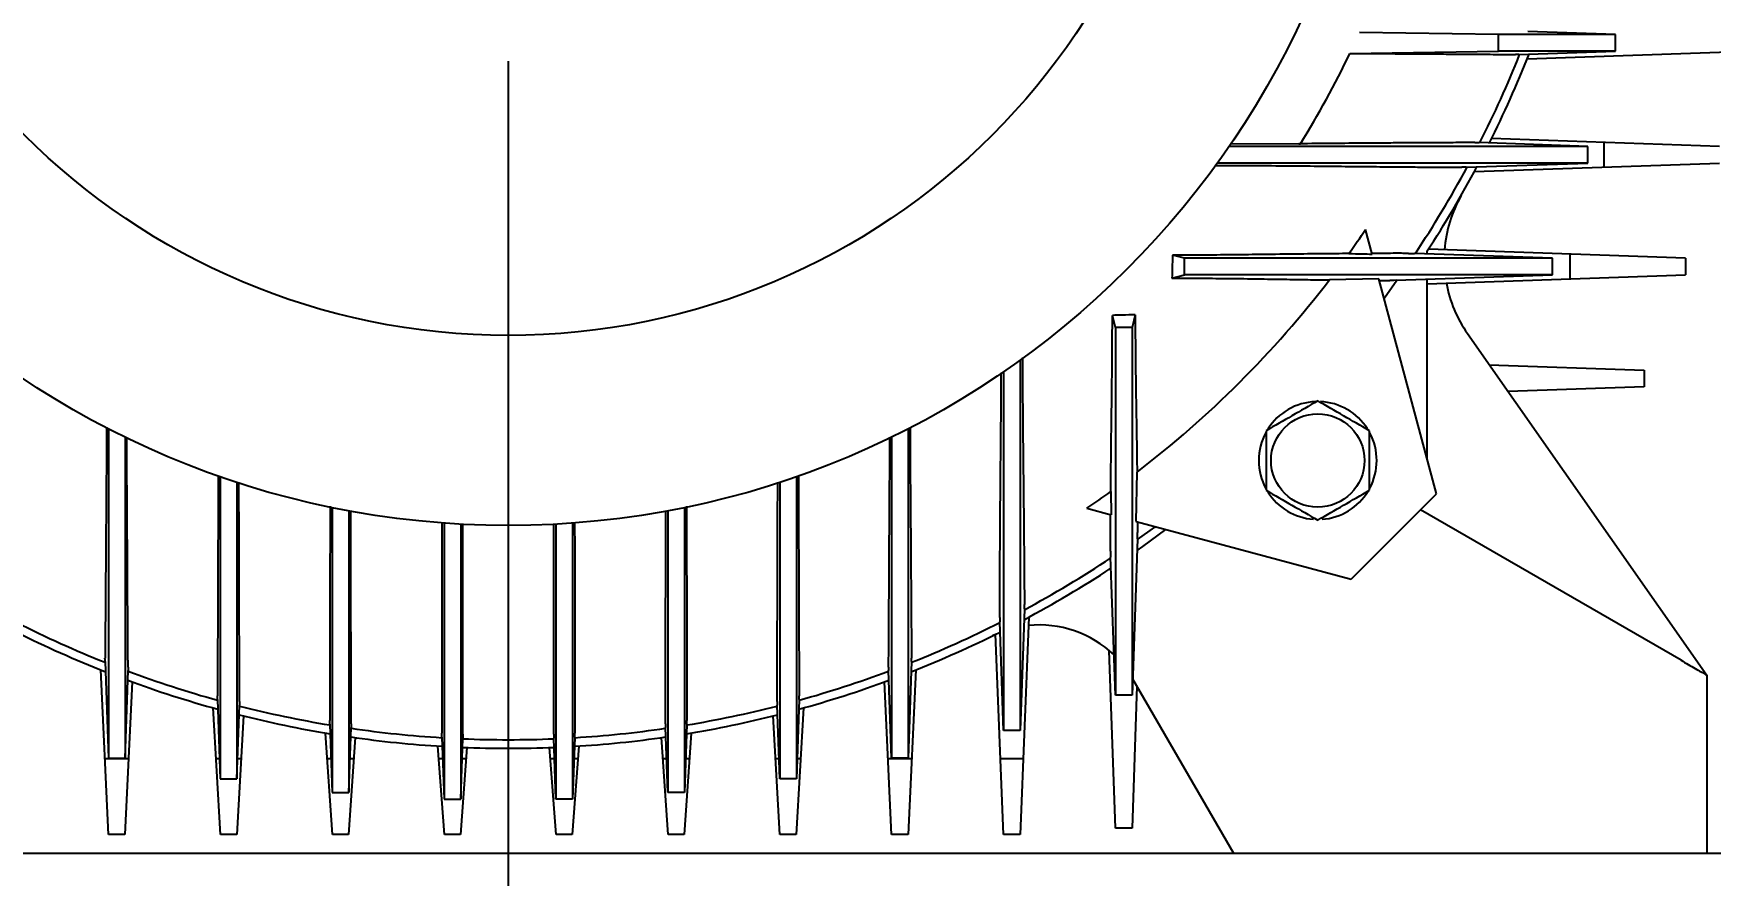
# Model space of a CAD drawing. Header units: millimetres. Extents: x 1293 to 41893, y 1011 to 26911.
# Drawn here: x 30359.9 to 30619.7, y 6790.3 to 6920.8 of the extents above; entities that cross this region are included whole.
import ezdxf

# ---------------------------------------------------------------- set-up
doc = ezdxf.new("R2010")
doc.units = ezdxf.units.MM
doc.header["$LTSCALE"] = 50
doc.layers.add('CAPA_1', color=7, linetype='Continuous')
doc.styles.add('SLDTEXTSTYLE0', font='TXT', dxfattribs={"width": 0.75})
doc.dimstyles.new('SLDDIMSTYLE0', dxfattribs={"dimtxt": 100, "dimasz": 100, "dimexe": 0, "dimexo": 0.0625, "dimgap": 25, "dimtad": 2, "dimdec": 0, "dimlfac": 1.5, "dimrnd": 1e-09, "dimzin": 12, "dimdsep": 46, "dimtxsty": 'SLDTEXTSTYLE0', "dimsah": 1, "dimcen": 0.09, "dimadec": 0, "dimazin": 3, "dimtfac": 1, "dimtdec": 0, "dimtofl": 0, "dimtmove": 0, "dimatfit": 3, "dimfxl": 1, "dimfrac": 2, "dimtolj": 1, "dimtzin": 12, "dimarcsym": 0})

# ---------------------------------------------------------------- blocks, each defined once
blk = doc.blocks.new('_D_34')
at = {"layer": 'CAPA_1', "transparency": 16777216}
for p, q in [((29824.99, 6979.97), (29824.99, 7372.75)), ((30369.98, 6979.97), (29774.99, 6979.97)), ((29824.99, 6979.97), (29824.99, 6676.03))]:
    blk.add_line(p, q, dxfattribs=at)
for points in [[(29824.99, 6979.97), (29809.61, 6879.97), (29840.38, 6879.97)], [(29824.99, 6676.03), (29840.38, 6776.03), (29809.61, 6776.03)]]:
    blk.add_solid(points, dxfattribs=at)
at = {"layer": 'CAPA_1', "transparency": 16777216, "insert": (29696.09, 7151.09), "char_height": 100, "attachment_point": 1, "rotation": 90, "style": 'SLDTEXTSTYLE0'}
blk.add_mtext('456', dxfattribs=at)
blk = doc.blocks.new('_D_35')
at = {"layer": 'CAPA_1', "transparency": 16777216}
for p, q in [((30433.48, 6916.47), (30433.48, 4682.7)), ((29628.31, 5040.86), (29628.31, 4682.7)), ((29628.31, 4732.7), (30433.48, 4732.7))]:
    blk.add_line(p, q, dxfattribs=at)
for points in [[(29628.31, 4732.7), (29728.31, 4717.31), (29728.31, 4748.08)], [(30433.48, 4732.7), (30333.48, 4748.08), (30333.48, 4717.31)]]:
    blk.add_solid(points, dxfattribs=at)
at = {"layer": 'CAPA_1', "transparency": 16777216, "insert": (29883.11, 4861.6), "char_height": 100, "attachment_point": 1, "style": 'SLDTEXTSTYLE0'}
blk.add_mtext('1208', dxfattribs=at)
blk = doc.blocks.new('_D_36')
at = {"layer": 'CAPA_1', "transparency": 16777216}
for p, q in [((30433.48, 6916.47), (30433.48, 4682.7)), ((31494.97, 5040.86), (31494.97, 4682.7)), ((30433.48, 4732.7), (31494.97, 4732.7))]:
    blk.add_line(p, q, dxfattribs=at)
for points in [[(30433.48, 4732.7), (30533.48, 4717.31), (30533.48, 4748.08)], [(31494.97, 4732.7), (31394.97, 4748.08), (31394.97, 4717.31)]]:
    blk.add_solid(points, dxfattribs=at)
at = {"layer": 'CAPA_1', "transparency": 16777216, "insert": (30816.45, 4861.6), "char_height": 100, "attachment_point": 1, "style": 'SLDTEXTSTYLE0'}
blk.add_mtext('1592', dxfattribs=at)

msp = doc.modelspace()

# ---------------------------------------------------------------- linework, layer by layer
at = {"color": 7, "linetype": 'Continuous', "lineweight": 25}
for p, q in [((30586.8828612, 6920.5897116), (30565.3476424, 6920.915808)), ((30605.0153905, 6920.5897116), (30586.8828612, 6920.5897116)), ((30586.8828612, 6918.0145415), (30586.8828612, 6920.5897116)), ((30605.0153905, 6920.5897116), (30591.4123787, 6921.0647392)), ((30605.0153905, 6918.0145415), (30605.0153905, 6920.5897116)), ((30563.8499579, 6917.6790542), (30586.8828612, 6918.0145415)), ((30605.0153905, 6918.0145415), (30586.8828612, 6918.0145415)), ((30590.0331853, 6917.4913514), (30605.0153905, 6918.0145415)), ((30591.317456, 6916.8295494), (30639.7533801, 6918.5209691)), ((30600.7139113, 6903.2563782), (30545.1306878, 6903.2563782)), ((30545.4370144, 6903.7041478), (30555.9138318, 6903.6722174)), ((30555.9138318, 6903.6722174), (30556.1796643, 6903.6722174)), ((30600.7139113, 6903.2563782), (30583.8710222, 6903.8445449)), ((30621.1124231, 6903.2563782), (30585.8024195, 6904.4894307)), ((30600.7139113, 6900.6812082), (30600.7139113, 6903.2563782)), ((30603.2491436, 6900.0574087), (30603.2491436, 6903.8801777)), ((30542.9092467, 6900.3122633), (30544.5444135, 6900.3094375)), ((30600.7139113, 6900.6812082), (30543.316963, 6900.6812082)), ((30581.8750647, 6900.0233412), (30600.7139113, 6900.6812082)), ((30583.1488415, 6899.3554907), (30621.1124231, 6900.6812082)), ((30567.2948603, 6886.5649551), (30566.2782295, 6890.3590732)), ((30572.9099434, 6886.6789348), (30573.2267056, 6886.6732203)), ((30595.2413364, 6885.9230449), (30573.8639827, 6886.6695586)), ((30575.8417154, 6886.6004946), (30575.8417154, 6887.0578442)), ((30615.8538719, 6885.9230449), (30576.008863, 6887.3144633)), ((30538.2389738, 6885.9230449), (30536.3774255, 6886.3901373)), ((30595.2413364, 6885.9230449), (30538.2389738, 6885.9230449)), ((30538.2389738, 6883.3478749), (30538.2389738, 6885.9230449)), ((30595.2413364, 6883.3478749), (30595.2413364, 6885.9230449)), ((30597.9905924, 6882.7240754), (30597.9905924, 6886.5468444)), ((30615.8538719, 6885.9230449), (30615.8538719, 6883.3478749)), ((30536.2862192, 6882.8578973), (30538.2389738, 6883.3478749)), ((30595.2413364, 6883.3478749), (30538.2389738, 6883.3478749)), ((30568.3221949, 6882.7308904), (30560.6715379, 6882.5644205)), ((30577.2559289, 6849.389741), (30568.3221949, 6882.7308904)), ((30570.3467021, 6882.4971275), (30570.0149002, 6882.4908879)), ((30571.0028731, 6882.5014491), (30595.2413364, 6883.3478749)), ((30575.8417154, 6881.9506196), (30615.8538719, 6883.3478749)), ((30575.8417154, 6854.6676578), (30575.8417154, 6882.6704252)), ((30527.5232984, 6875.2073695), (30527.056206, 6877.0689178)), ((30530.588446, 6877.1601241), (30530.0984685, 6875.2073695)), ((30530.0984685, 6875.2073695), (30527.5232984, 6875.2073695)), ((30527.5232984, 6875.2073695), (30527.5232984, 6818.2050069)), ((30530.0984685, 6875.2073695), (30530.0984685, 6818.2050069)), ((30582.0707749, 6874.2484886), (30619.1442168, 6821.3021266)), ((30512.7651351, 6870.1293803), (30512.7651351, 6812.732432)), ((30513.1340973, 6870.5270605), (30513.1369058, 6868.9019298)), ((30585.4471169, 6869.4265725), (30609.4116788, 6868.5897116)), ((30609.4116788, 6868.5897116), (30609.4116788, 6866.0145415)), ((30509.8252102, 6866.5999443), (30509.8280834, 6868.1852971)), ((30510.1899651, 6868.3156555), (30510.1899651, 6812.732432)), ((30609.4116788, 6866.0145415), (30588.3512128, 6865.2790938)), ((30371.2367198, 6858.2825568), (30371.2105798, 6852.6935404)), ((30371.2402569, 6859.7597667), (30371.2367198, 6858.2825568)), ((30371.5232984, 6859.4993428), (30371.5232984, 6808.4309529)), ((30374.0984685, 6858.2094304), (30374.0984685, 6808.4309529)), ((30374.3803007, 6856.7252286), (30374.3767015, 6858.194711)), ((30492.5747994, 6856.7252286), (30492.5783964, 6858.2036128)), ((30492.8566317, 6858.2094304), (30492.8566317, 6808.4309529)), ((30495.4318018, 6859.4993428), (30495.4318018, 6808.4309529)), ((30495.7149706, 6859.7198208), (30495.7183804, 6858.2825568)), ((30495.7183804, 6858.2825568), (30495.7445204, 6852.6935404)), ((30374.3971735, 6852.637691), (30374.3803007, 6856.7252286)), ((30492.5579267, 6852.637691), (30492.5747994, 6856.7252286)), ((30388.5416971, 6852.1733419), (30388.5383284, 6850.8877046)), ((30388.8566317, 6852.0618293), (30388.8566317, 6805.247487)), ((30391.4318018, 6851.1923481), (30391.4318018, 6805.247487)), ((30391.7468358, 6849.815005), (30391.7431471, 6851.1941665)), ((30475.2082644, 6849.815005), (30475.2118446, 6851.153618)), ((30475.5232984, 6851.1923481), (30475.5232984, 6805.247487)), ((30478.0984685, 6852.0618293), (30478.0984685, 6805.247487)), ((30478.4132404, 6852.2354138), (30478.4167718, 6850.8877046)), ((30530.7154529, 6845.1241484), (30530.8819228, 6852.7748054)), ((30564.0566024, 6836.1904144), (30577.2559289, 6849.389741)), ((30406.1899651, 6847.2789086), (30406.1899651, 6803.1448054)), ((30408.7651351, 6846.7752711), (30408.7651351, 6803.1448054)), ((30458.1899651, 6846.7752711), (30458.1899651, 6803.1448054)), ((30460.7651351, 6847.2789086), (30460.7651351, 6803.1448054)), ((30523.0872701, 6847.1681139), (30526.8813882, 6846.151483)), ((30530.7154529, 6845.1241484), (30564.0566024, 6836.1904144)), ((30615.1442168, 6823.6115276), (30574.7812724, 6846.9150844)), ((30423.5232984, 6844.8683467), (30423.5232984, 6802.099224)), ((30426.0984685, 6844.7032509), (30426.0984685, 6802.099224)), ((30426.4208218, 6843.4709409), (30426.4188691, 6844.8016737)), ((30440.5342784, 6843.4709409), (30440.5362044, 6844.7835197)), ((30440.8566317, 6844.7032509), (30440.8566317, 6802.099224)), ((30443.4318018, 6844.8683467), (30443.4318018, 6802.099224)), ((30443.753493, 6844.8968916), (30443.7552471, 6843.6756164)), ((30530.9492158, 6843.0996412), (30530.9554554, 6843.4314431)), ((30526.7674085, 6840.5363999), (30526.773123, 6840.2196377)), ((30530.9448942, 6842.4434702), (30530.0984685, 6818.2050069)), ((30527.5232984, 6818.2050069), (30526.7767848, 6839.5823606)), ((30510.1899651, 6812.732432), (30509.6017984, 6829.5753211)), ((30514.0908526, 6830.2975019), (30512.7525074, 6796.6354599)), ((30513.4230021, 6831.5712786), (30512.7651351, 6812.732432)), ((30510.189756, 6796.6354599), (30508.9569126, 6827.6439238)), ((30527.5232984, 6797.5924714), (30526.5623886, 6825.1093288)), ((30371.5512911, 6796.6354599), (30370.3383063, 6822.1288873)), ((30371.0001083, 6823.413158), (30371.5232984, 6808.4309529)), ((30374.0984685, 6808.4309529), (30374.5734961, 6822.0339647)), ((30492.8566317, 6808.4309529), (30492.3816041, 6822.0339647)), ((30496.6167939, 6822.1288873), (30495.403809, 6796.6354599)), ((30495.9549919, 6823.413158), (30495.4318018, 6808.4309529)), ((30375.218311, 6820.2632483), (30374.0940938, 6796.6354599)), ((30492.8610064, 6796.6354599), (30491.7367891, 6820.2632483)), ((30530.8665178, 6819.5865271), (30530.0984685, 6797.5924714)), ((30530.1949989, 6820.7496319), (30545.8108834, 6793.7021266)), ((30619.1442168, 6821.3021266), (30619.1442168, 6793.7021266)), ((30388.4274183, 6817.538552), (30388.8566317, 6805.247487)), ((30391.4318018, 6805.247487), (30391.8293983, 6816.6331599)), ((30475.5232984, 6805.247487), (30475.1257019, 6816.6331599)), ((30478.5276819, 6817.538552), (30478.0984685, 6805.247487)), ((30530.0984685, 6818.2050069), (30527.5232984, 6818.2050069)), ((30388.8995823, 6796.6354599), (30387.7706165, 6816.2285226)), ((30392.4744879, 6814.9877371), (30391.417017, 6796.6354599)), ((30475.5380832, 6796.6354599), (30474.4806123, 6814.9877371)), ((30479.1844837, 6816.2285226), (30478.0555179, 6796.6354599)), ((30406.2443148, 6796.6354599), (30405.1688915, 6812.3423638)), ((30405.8216781, 6813.6911627), (30406.1899651, 6803.1448054)), ((30409.7613746, 6811.6312067), (30408.7346429, 6796.6354599)), ((30408.7651351, 6803.1448054), (30409.1154583, 6813.1767486)), ((30423.187287, 6811.7213322), (30423.5232984, 6802.099224)), ((30426.0984685, 6802.099224), (30426.4286502, 6811.5543916)), ((30440.8566317, 6802.099224), (30440.52645, 6811.5543916)), ((30443.7678132, 6811.7213322), (30443.4318018, 6802.099224)), ((30458.2204573, 6796.6354599), (30457.1937256, 6811.6312067)), ((30458.1899651, 6803.1448054), (30457.8396419, 6813.1767486)), ((30461.7862087, 6812.3423638), (30460.7107854, 6796.6354599)), ((30461.133422, 6813.6911627), (30460.7651351, 6803.1448054)), ((30512.7651351, 6812.732432), (30510.1899651, 6812.732432)), ((30423.580027, 6796.6354599), (30422.5376037, 6810.3211655)), ((30427.0760684, 6810.0893623), (30426.0513013, 6796.6354599)), ((30440.9037989, 6796.6354599), (30439.8790318, 6810.0893623)), ((30444.4174964, 6810.3211655), (30443.3750732, 6796.6354599)), ((30370.9919785, 6808.3905919), (30374.6534065, 6808.3905919)), ((30371.5232984, 6808.4309529), (30374.0984685, 6808.4309529)), ((30388.2222435, 6808.3905919), (30388.7468721, 6808.3905919)), ((30391.5415614, 6808.3905919), (30392.0943558, 6808.3905919)), ((30405.4394622, 6808.3905919), (30406.0067782, 6808.3905919)), ((30408.948322, 6808.3905919), (30409.5394955, 6808.3905919)), ((30422.6846531, 6808.3905919), (30423.303599, 6808.3905919)), ((30426.3181679, 6808.3905919), (30426.9466751, 6808.3905919)), ((30440.0084251, 6808.3905919), (30440.6369323, 6808.3905919)), ((30443.6515012, 6808.3905919), (30444.270447, 6808.3905919)), ((30457.4156047, 6808.3905919), (30458.0067782, 6808.3905919)), ((30460.948322, 6808.3905919), (30461.515638, 6808.3905919)), ((30474.8607444, 6808.3905919), (30475.4135387, 6808.3905919)), ((30478.2082281, 6808.3905919), (30478.7328567, 6808.3905919)), ((30492.3016937, 6808.3905919), (30495.9631217, 6808.3905919)), ((30495.4318018, 6808.4309529), (30492.8566317, 6808.4309529)), ((30509.7223921, 6808.3905919), (30513.2198713, 6808.3905919)), ((30388.8566317, 6805.247487), (30391.4318018, 6805.247487)), ((30478.0984685, 6805.247487), (30475.5232984, 6805.247487)), ((30406.1899651, 6803.1448054), (30408.7651351, 6803.1448054)), ((30423.5232984, 6802.099224), (30426.0984685, 6802.099224)), ((30443.4318018, 6802.099224), (30440.8566317, 6802.099224)), ((30460.7651351, 6803.1448054), (30458.1899651, 6803.1448054)), ((30374.0940938, 6796.6354599), (30371.5512911, 6796.6354599)), ((30391.417017, 6796.6354599), (30388.8995823, 6796.6354599)), ((30408.7346429, 6796.6354599), (30406.2443148, 6796.6354599)), ((30426.0513013, 6796.6354599), (30423.580027, 6796.6354599)), ((30443.3750732, 6796.6354599), (30440.9037989, 6796.6354599)), ((30460.7107854, 6796.6354599), (30458.2204573, 6796.6354599)), ((30478.0555179, 6796.6354599), (30475.5380832, 6796.6354599)), ((30495.403809, 6796.6354599), (30492.8610064, 6796.6354599)), ((30512.7525074, 6796.6354599), (30510.189756, 6796.6354599)), ((30530.0984685, 6797.5924714), (30527.5232984, 6797.5924714)), ((30190.1442168, 6793.7021266), (30676.8108834, 6793.7021266))]:
    msp.add_line(p, q, dxfattribs=at)
at = {"color": 7, "linetype": 'Continuous', "lineweight": 25, "flags": 128}
for points in [[(30590.0331853, 6917.4913514), (30589.7429367, 6917.4906187), (30589.5148308, 6917.4900412)], [(30583.2751685, 6903.8467601), (30583.6089041, 6903.8455176), (30583.8710222, 6903.8445449)], [(30581.8750647, 6900.0233412), (30581.5355296, 6900.0218961), (30581.2686249, 6900.0207563)], [(30573.2267056, 6886.6732203), (30573.5836858, 6886.6711661), (30573.8639827, 6886.6695586)], [(30569.1263306, 6879.7298149), (30569.1863756, 6879.8111219), (30571.1345797, 6882.5060484)], [(30571.0028731, 6882.5014491), (30570.6355523, 6882.4990337), (30570.3467021, 6882.4971275)], [(30530.8819315, 6840.6404527), (30531.749428, 6841.2509573), (30535.3589532, 6843.8799263)], [(30530.940295, 6842.3117636), (30533.6352214, 6844.2599677), (30533.7165284, 6844.3200127)], [(30530.9448942, 6842.4434702), (30530.9473096, 6842.810791), (30530.9492158, 6843.0996412)], [(30526.773123, 6840.2196377), (30526.7751773, 6839.8626575), (30526.7767848, 6839.5823606)], [(30513.4230021, 6831.5712786), (30513.4244472, 6831.9108137), (30513.425587, 6832.1777184)], [(30509.5995832, 6830.1711748), (30509.6008257, 6829.8374392), (30509.6017984, 6829.5753211)], [(30371.0001083, 6823.413158), (30370.9993756, 6823.7034066), (30370.9987981, 6823.9315125)], [(30374.5746149, 6822.546839), (30374.5739875, 6822.2596049), (30374.5734961, 6822.0339647)], [(30492.3804853, 6822.546839), (30492.3811127, 6822.2596049), (30492.3816041, 6822.0339647)], [(30495.9549919, 6823.413158), (30495.9557246, 6823.7034066), (30495.9563021, 6823.9315125)], [(30388.4274183, 6817.538552), (30388.4270206, 6817.8480927), (30388.4267072, 6818.0913336)], [(30391.8299898, 6817.1825189), (30391.8296581, 6816.8748642), (30391.8293983, 6816.6331599)], [(30475.1251103, 6817.1825189), (30475.1254421, 6816.8748642), (30475.1257019, 6816.6331599)], [(30478.5276819, 6817.538552), (30478.5280795, 6817.8480927), (30478.528393, 6818.0913336)], [(30405.8216781, 6813.6911627), (30405.821534, 6813.9934441), (30405.8214204, 6814.2309614)], [(30461.133422, 6813.6911627), (30461.1335662, 6813.9934441), (30461.1336798, 6814.2309614)], [(30409.1156552, 6813.7148054), (30409.1155448, 6813.4134892), (30409.1154583, 6813.1767486)], [(30423.187287, 6811.7213322), (30423.1872674, 6812.0200456), (30423.187252, 6812.2547504)], [(30426.4286665, 6812.0872766), (30426.4286573, 6811.7888606), (30426.4286502, 6811.5543916)], [(30440.5264337, 6812.0872766), (30440.5264428, 6811.7888606), (30440.52645, 6811.5543916)], [(30443.7678132, 6811.7213322), (30443.7678327, 6812.0200456), (30443.7678481, 6812.2547504)], [(30457.839445, 6813.7148054), (30457.8395554, 6813.4134892), (30457.8396419, 6813.1767486)]]:
    msp.add_lwpolyline(points, dxfattribs=at)
at = {"color": 7, "linetype": 'Continuous', "lineweight": 25}
for centre, radius in [((30433.4775501, 6979.9687932), 135.4666667), ((30433.4775501, 6979.9687932), 106.0026667), ((30558.8711526, 6854.5751907), 7.2376043)]:
    msp.add_circle(centre, radius, dxfattribs=at)
for centre, radius, start, end in [((30433.4775501, 6979.9687932), 144.4886719, 328.126516007, 334.46231525), ((30433.4775501, 6979.9687932), 168.6666667, 333.169447916, 338.259963143), ((30433.4775501, 6979.9687932), 170, 333.377207029, 338.457451925), ((30433.4775501, 6979.9687932), 168.6666667, 326.414346056, 331.708357403), ((30433.4775501, 6979.9687932), 170, 326.870377703, 331.970515732), ((30598.4538158, 6885.7200173), 20, 150.261239105, 175.678435701), ((30433.4775501, 6979.9687932), 160.2058749, 324.372359917, 325.989761774), ((30433.4775501, 6979.9687932), 160.2058749, 307.444669982, 322.555330018), ((30598.4538158, 6885.7200173), 20, 190.563042379, 215), ((30558.8711526, 6854.5751907), 9.1333333, 92.247336603, 147.767506255), ((30558.8711526, 6854.5751907), 9.1333333, 32.524280912, 87.491573447), ((30558.8711526, 6854.5751907), 9.1333333, 151.439667159, 208.579701822), ((30558.8711526, 6854.5751907), 9.1333333, 331.848273977, 27.987700373), ((30433.4775501, 6979.9687932), 160.2058749, 304.010238226, 305.627640083), ((30558.8711526, 6854.5751907), 9.1333333, 212.215763126, 265.814103656), ((30558.8711526, 6854.5751907), 9.1333333, 274.185896344, 328.700935667), ((30433.4775501, 6979.9687932), 170, 298.029484268, 303.309756788), ((30433.4775501, 6979.9687932), 168.6666667, 298.291642597, 303.585653944), ((30433.4775501, 6979.9687932), 170, 243.377207029, 248.457451925), ((30433.4775501, 6979.9687932), 168.6666667, 243.169447916, 248.259963143), ((30433.4775501, 6979.9687932), 170, 291.542548075, 296.622792971), ((30433.4775501, 6979.9687932), 168.6666667, 291.740036857, 296.830552084), ((30515.7612422, 6812.4162986), 16.6666667, 114.093622402, 116.155286081), ((30515.7612422, 6812.4162986), 16.6666667, 46.158544378, 95.931159942), ((30433.4775501, 6979.9687932), 168.6666667, 249.558160988, 254.509838482), ((30433.4775501, 6979.9687932), 168.6666667, 285.490161518, 290.441839012), ((30433.4775501, 6979.9687932), 170, 249.707948803, 254.651387247), ((30433.4775501, 6979.9687932), 170, 285.348612753, 290.292051197), ((30433.4775501, 6979.9687932), 168.6666667, 255.70301632, 260.564018509), ((30433.4775501, 6979.9687932), 168.6666667, 279.435981491, 284.29698368), ((30433.4775501, 6979.9687932), 170, 255.800953734, 260.654908315), ((30433.4775501, 6979.9687932), 170, 279.345091685, 284.199046266), ((30433.4775501, 6979.9687932), 170, 261.743583819, 266.546734693), ((30433.4775501, 6979.9687932), 168.6666667, 261.693926105, 266.50349367), ((30433.4775501, 6979.9687932), 168.6666667, 267.603559394, 272.396440606), ((30433.4775501, 6979.9687932), 170, 273.453265307, 278.256416181), ((30433.4775501, 6979.9687932), 168.6666667, 273.49650633, 278.306073895), ((30433.4775501, 6979.9687932), 170, 267.606668782, 272.393331218)]:
    msp.add_arc(centre, radius, start, end, dxfattribs=at)
for points, knots in [([(30563.8499579, 6917.6790542), (30565.323594, 6917.6685504), (30568.2754003, 6917.6475105), (30572.4101666, 6917.6195017), (30576.235629, 6917.5941128), (30579.6623807, 6917.5715668), (30582.6567609, 6917.5515422), (30585.1097394, 6917.5343656), (30587.0017212, 6917.5197811), (30588.3617801, 6917.5075544), (30589.1770352, 6917.4980834), (30589.3763337, 6917.4933111), (30589.4597762, 6917.491313)], [0, 0, 0, 0, 0.1075589375, 0.2154488203, 0.3229535391, 0.428669279, 0.5347683016, 0.6404366157, 0.7370056179, 0.8339120941, 0.9304621427, 1, 1, 1, 1]), ([(30589.4597762, 6917.491313), (30589.4700241, 6917.4910026), (30589.4883238, 6917.4904481), (30589.5067315, 6917.4901656), (30589.5148308, 6917.4900412)], [0, 0, 0, 0, 0.56, 1, 1, 1, 1]), ([(30556.1796643, 6903.6722174), (30556.1305408, 6903.6716265), (30556.0428304, 6903.6705715), (30555.954992, 6903.6695296), (30555.9163487, 6903.6690712)], [0, 0, 0, 0, 0.56006499908, 1, 1, 1, 1]), ([(30555.9519822, 6903.6693847), (30555.9453312, 6903.6693262), (30555.9334545, 6903.6692215), (30555.9215754, 6903.6691171), (30555.9163487, 6903.6690712)], [0, 0, 0, 0, 0.5600071531, 1, 1, 1, 1]), ([(30583.2090738, 6903.8473895), (30583.0013371, 6903.8472739), (30582.5858422, 6903.8470427), (30581.2082426, 6903.8425554), (30579.4799988, 6903.8355701), (30577.5198213, 6903.8264758), (30575.1876699, 6903.8143571), (30572.4840811, 6903.7986876), (30569.4437656, 6903.7791913), (30565.7170807, 6903.7527925), (30561.2470378, 6903.7177784), (30557.7171955, 6903.6855178), (30555.9519822, 6903.6693847)], [0, 0, 0, 0, 0.1088436276, 0.2176984585, 0.3035197624, 0.3896004215, 0.4754515796, 0.5659504531, 0.6567052849, 0.7472471323, 0.8736026425, 1, 1, 1, 1]), ([(30583.2090738, 6903.8473895), (30583.2230538, 6903.8472144), (30583.2480182, 6903.8469018), (30583.2668725, 6903.8468034), (30583.2751685, 6903.8467601)], [0, 0, 0, 0, 0.5599973733, 1, 1, 1, 1]), ([(30544.5444135, 6900.3094375), (30546.4723414, 6900.3038877), (30550.3239394, 6900.2928002), (30554.0062556, 6900.2585562), (30555.8453784, 6900.2414531)], [0, 0, 0, 0, 0.5005527221, 1, 1, 1, 1]), ([(30555.8453784, 6900.2414531), (30557.5089708, 6900.2230651), (30560.8171809, 6900.1864989), (30565.3896285, 6900.1410625), (30569.5437394, 6900.1030742), (30573.2156212, 6900.0722368), (30576.3239105, 6900.0488236), (30578.7577487, 6900.0320767), (30580.4965716, 6900.0222737), (30580.9664291, 6900.0208046), (30581.2009374, 6900.0200713)], [0, 0, 0, 0, 0.127193283, 0.2529358205, 0.3773101778, 0.5004884103, 0.6260475434, 0.7506998873, 0.8755729964, 1, 1, 1, 1]), ([(30581.2686249, 6900.0207563), (30581.2577162, 6900.0206889), (30581.2382364, 6900.0205687), (30581.2123344, 6900.0202233), (30581.2009374, 6900.0200713)], [0, 0, 0, 0, 0.5599970975, 1, 1, 1, 1]), ([(30572.9099434, 6886.6789348), (30572.6757833, 6886.681188), (30572.2069699, 6886.6856994), (30570.9542608, 6886.6868692), (30569.3484873, 6886.6826024), (30567.9625779, 6886.6751429), (30567.2663397, 6886.6713955)], [0, 0, 0, 0, 0.2482609253, 0.4970446869, 0.7473307412, 1, 1, 1, 1]), ([(30536.3774255, 6886.3901373), (30536.3619492, 6885.7287011), (30536.3343131, 6884.5475715), (30536.3009145, 6883.3741841), (30536.2862192, 6882.8578973)], [0, 0, 0, 0, 0.5600031008, 1, 1, 1, 1]), ([(30549.7557972, 6886.4912584), (30548.3264596, 6886.4748452), (30545.4588779, 6886.4419164), (30540.9750315, 6886.4086123), (30537.9127037, 6886.3963067), (30536.3774255, 6886.3901373)], [0, 0, 0, 0, 0.3313579456, 0.6647806569, 1, 1, 1, 1]), ([(30563.6960644, 6886.6464438), (30562.351999, 6886.6347975), (30559.6419706, 6886.611315), (30554.9248632, 6886.559326), (30551.4891159, 6886.5140832), (30549.7557972, 6886.4912584)], [0, 0, 0, 0, 0.32775877964, 0.66085739321, 1, 1, 1, 1]), ([(30563.6960644, 6886.6464438), (30564.3678552, 6886.6318812), (30565.5674801, 6886.6058764), (30566.7670502, 6886.5774589), (30567.2948603, 6886.5649551)], [0, 0, 0, 0, 0.5600006607, 1, 1, 1, 1]), ([(30536.2862192, 6882.8578973), (30537.816592, 6882.8490909), (30540.8731351, 6882.8315022), (30545.3272976, 6882.7894628), (30548.1496061, 6882.7498593), (30549.5582471, 6882.7300929)], [0, 0, 0, 0, 0.3343405913, 0.6677630743, 1, 1, 1, 1]), ([(30549.5582471, 6882.7300929), (30550.9243441, 6882.7079652), (30553.635585, 6882.6640491), (30557.3780416, 6882.6082955), (30559.5789373, 6882.5789758), (30560.6715379, 6882.5644205)], [0, 0, 0, 0, 0.338365905, 0.6715419618, 1, 1, 1, 1]), ([(30568.3868448, 6882.4896136), (30568.7348901, 6882.4885869), (30569.4291517, 6882.4865388), (30569.8199939, 6882.4894407), (30570.0149002, 6882.4908879)], [0, 0, 0, 0, 0.5013172046, 1, 1, 1, 1]), ([(30526.9550849, 6863.6905461), (30526.9790519, 6865.8361736), (30527.0274683, 6870.1706026), (30527.0465633, 6874.7542606), (30527.056206, 6877.0689178)], [0, 0, 0, 0, 0.4950196669, 1, 1, 1, 1]), ([(30530.588446, 6877.1601241), (30529.9311622, 6877.1415534), (30528.7574006, 6877.1083904), (30527.5760313, 6877.0809792), (30527.056206, 6877.0689178)], [0, 0, 0, 0, 0.5599807063, 1, 1, 1, 1]), ([(30530.588446, 6877.1601241), (30530.5973674, 6875.610574), (30530.6150723, 6872.5354269), (30530.6572887, 6868.0831384), (30530.6966993, 6865.2791315), (30530.7162504, 6863.8880962)], [0, 0, 0, 0, 0.3385470683, 0.6718608823, 1, 1, 1, 1]), ([(30513.1369058, 6868.9019298), (30513.1425663, 6866.9615564), (30513.1538021, 6863.1100122), (30513.1879471, 6859.4280082), (30513.2048902, 6857.6009649)], [0, 0, 0, 0, 0.5037910466, 1, 1, 1, 1]), ([(30509.7769586, 6857.4943611), (30509.7886764, 6858.9770541), (30509.8122672, 6861.9620668), (30509.820877, 6865.0472234), (30509.8252102, 6866.5999443)], [0, 0, 0, 0, 0.4967124583, 1, 1, 1, 1]), ([(30526.7998995, 6849.7502789), (30526.8115459, 6851.0943443), (30526.8350283, 6853.8043727), (30526.8870173, 6858.5214801), (30526.9322601, 6861.9572274), (30526.9550849, 6863.6905461)], [0, 0, 0, 0, 0.32775877964, 0.66085739321, 1, 1, 1, 1]), ([(30530.7162504, 6863.8880962), (30530.7383781, 6862.5219992), (30530.7822942, 6859.8107583), (30530.8380478, 6856.0683017), (30530.8673675, 6853.8674061), (30530.8819228, 6852.7748054)], [0, 0, 0, 0, 0.338365905, 0.6715419618, 1, 1, 1, 1]), ([(30550.8711526, 6859.1939928), (30550.8711526, 6857.6571064), (30550.8711526, 6854.5779466), (30550.8711526, 6851.4987035), (30550.8711526, 6849.9563885)], [0, 0, 0, 0, 0.4991252804, 1, 1, 1, 1]), ([(30566.8711526, 6849.9563885), (30566.8711526, 6851.4987035), (30566.8711526, 6854.5779466), (30566.8711526, 6857.6571064), (30566.8711526, 6859.1939928)], [0, 0, 0, 0, 0.5008747196, 1, 1, 1, 1]), ([(30509.5989539, 6830.2372695), (30509.5990385, 6830.4852662), (30509.5992081, 6830.9818012), (30509.6061368, 6832.8582971), (30509.6173025, 6835.487281), (30509.6351098, 6838.8546898), (30509.6590945, 6842.8407251), (30509.6904305, 6847.3339897), (30509.7289188, 6852.2313893), (30509.7608902, 6855.7340052), (30509.7769586, 6857.4943611)], [0, 0, 0, 0, 0.1246680832, 0.2496083763, 0.3741983518, 0.4994072719, 0.6238308824, 0.7491925716, 0.8739483984, 1, 1, 1, 1]), ([(30513.2048902, 6857.6009649), (30513.2232794, 6855.937387), (30513.2598481, 6852.6292032), (30513.3003001, 6848.5569113), (30513.3308857, 6845.2672902), (30513.3536439, 6842.6696034), (30513.3766957, 6839.8886253), (30513.3975167, 6837.12231), (30513.4142678, 6834.6886353), (30513.4240676, 6832.9497637), (30513.4255381, 6832.479912), (30513.426272, 6832.2454059)], [0, 0, 0, 0, 0.1271802132, 0.2529100288, 0.3359930257, 0.4185141664, 0.5005385336, 0.6260842888, 0.7507249022, 0.8755850948, 1, 1, 1, 1]), ([(30371.2105798, 6852.6935404), (30371.1966268, 6850.8029654), (30371.1688551, 6847.0399997), (30371.1372442, 6842.3655374), (30371.1117825, 6838.5667053), (30371.0919151, 6835.5460012), (30371.073787, 6832.8008008), (30371.057438, 6830.3661821), (30371.0426986, 6828.2760306), (30371.0293989, 6826.5583294), (30371.0180807, 6825.2516194), (30371.0080485, 6824.3379173), (30371.00273, 6824.1037078), (30371.0000699, 6823.9865671)], [0, 0, 0, 0, 0.1252994586, 0.2493937334, 0.3328579312, 0.4160616007, 0.4990478695, 0.5824745932, 0.6657623932, 0.7490069254, 0.8327104275, 0.9163295208, 1, 1, 1, 1]), ([(30374.5734924, 6822.6023343), (30374.5711684, 6822.7250316), (30374.5665228, 6822.9702981), (30374.5579281, 6823.9291143), (30374.548018, 6825.3012553), (30374.5373438, 6827.1057868), (30374.5252506, 6829.301474), (30374.511783, 6831.8583681), (30374.4969693, 6834.740303), (30374.4805808, 6837.909393), (30374.4596723, 6841.8851414), (30374.4325572, 6846.7640878), (30374.408999, 6850.6746861), (30374.3971735, 6852.637691)], [0, 0, 0, 0, 0.0836176029, 0.1671480356, 0.250721225, 0.334099307, 0.4174107611, 0.5007471061, 0.5839860184, 0.6673093886, 0.7507578866, 0.8748878138, 1, 1, 1, 1]), ([(30388.5383284, 6850.8877046), (30388.5376357, 6850.6498973), (30388.5363988, 6850.2252843), (30388.5348147, 6849.8024722), (30388.5341179, 6849.6164587)], [0, 0, 0, 0, 0.560056369, 1, 1, 1, 1]), ([(30478.4167718, 6850.8877046), (30478.4174645, 6850.6498973), (30478.4187014, 6850.2252843), (30478.4202854, 6849.8024722), (30478.4209823, 6849.6164587)], [0, 0, 0, 0, 0.560056369, 1, 1, 1, 1]), ([(30492.3816077, 6822.6023343), (30492.3839319, 6822.725031), (30492.3885778, 6822.970297), (30492.3971737, 6823.9291118), (30492.4070821, 6825.3012498), (30492.4177553, 6827.1057774), (30492.4298507, 6829.3014624), (30492.4433171, 6831.8583551), (30492.4581298, 6834.7402887), (30492.4745203, 6837.9093771), (30492.4954276, 6841.8851279), (30492.5225417, 6846.7640824), (30492.5461007, 6850.6746807), (30492.5579267, 6852.637691)], [0, 0, 0, 0, 0.0836173035, 0.1671477363, 0.2507212238, 0.3340987091, 0.4174101636, 0.5007471051, 0.5839854208, 0.6673087921, 0.7507578859, 0.8748874721, 1, 1, 1, 1]), ([(30495.7445204, 6852.6935404), (30495.7584737, 6850.8029707), (30495.7862463, 6847.040005), (30495.8178561, 6842.3655506), (30495.8433165, 6838.5667209), (30495.863186, 6835.5460152), (30495.8813131, 6832.8008134), (30495.897661, 6830.3661933), (30495.9124026, 6828.2760398), (30495.9257014, 6826.5583347), (30495.9370178, 6825.2516217), (30495.9470513, 6824.3379184), (30495.9523701, 6824.1037083), (30495.9550303, 6823.9865671)], [0, 0, 0, 0, 0.125299107, 0.2493937327, 0.3328573215, 0.4160609899, 0.4990478685, 0.5824739846, 0.6657617843, 0.7490069241, 0.8327101235, 0.9163292167, 1, 1, 1, 1]), ([(30388.5341179, 6849.6164587), (30388.5282033, 6848.2411878), (30388.5164118, 6845.499428), (30388.5010682, 6841.5484229), (30388.4875799, 6837.7640409), (30388.4751408, 6834.1899685), (30388.4644145, 6830.8625073), (30388.4551903, 6827.83925), (30388.4473079, 6825.1582936), (30388.4407542, 6822.8560977), (30388.4353287, 6820.9650387), (30388.4313782, 6819.525029), (30388.4283429, 6818.5130598), (30388.4272094, 6818.2437318), (30388.4266423, 6818.1089569)], [0, 0, 0, 0, 0.083632699, 0.1667313471, 0.249283536, 0.3326977563, 0.4161071213, 0.4995317749, 0.5828106995, 0.6662248862, 0.7498261038, 0.8331288638, 0.9164956893, 1, 1, 1, 1]), ([(30391.7474893, 6849.589253), (30391.7473644, 6849.6313784), (30391.7471413, 6849.7066037), (30391.7469292, 6849.7818818), (30391.7468358, 6849.815005)], [0, 0, 0, 0, 0.55998946206, 1, 1, 1, 1]), ([(30391.8300501, 6817.2000104), (30391.8296649, 6817.3374457), (30391.8288952, 6817.6120155), (30391.8266656, 6818.649722), (30391.8234986, 6820.1296748), (30391.8197352, 6822.0771747), (30391.814896, 6824.4517117), (30391.8090507, 6827.212663), (30391.8020687, 6830.319559), (30391.7939197, 6833.7304214), (30391.7847423, 6837.3992166), (30391.7735674, 6841.290344), (30391.7613962, 6845.3602497), (30391.7521333, 6848.1770533), (30391.7474893, 6849.589253)], [0, 0, 0, 0, 0.0834106995, 0.1666389369, 0.2497508604, 0.333577186, 0.4171088975, 0.5003933541, 0.5836357938, 0.6667357182, 0.7497113978, 0.8326816396, 0.9161152223, 1, 1, 1, 1]), ([(30475.12505, 6817.2000104), (30475.1254354, 6817.337445), (30475.1262053, 6817.612014), (30475.1284359, 6818.6497187), (30475.1316014, 6820.1296684), (30475.1353641, 6822.0771639), (30475.1402051, 6824.4516982), (30475.1460495, 6827.212648), (30475.1530306, 6830.3195425), (30475.1611813, 6833.7304028), (30475.1703579, 6837.3992018), (30475.1815315, 6841.2903336), (30475.1937036, 6845.3602388), (30475.2029668, 6848.1770478), (30475.2076109, 6849.589253)], [0, 0, 0, 0, 0.0834103752, 0.1666386126, 0.2497508597, 0.3335765437, 0.4171082554, 0.5003933535, 0.5836351526, 0.6667350776, 0.7497113974, 0.8326813129, 0.9161148963, 1, 1, 1, 1]), ([(30475.2076109, 6849.589253), (30475.2077358, 6849.6313784), (30475.2079589, 6849.7066037), (30475.208171, 6849.7818818), (30475.2082644, 6849.815005)], [0, 0, 0, 0, 0.5599894621, 1, 1, 1, 1]), ([(30478.4209823, 6849.6164587), (30478.4269098, 6848.2382508), (30478.4387271, 6845.4906361), (30478.454099, 6841.53161), (30478.4676047, 6837.7401349), (30478.4800585, 6834.1601722), (30478.4907947, 6830.8282667), (30478.5000211, 6827.8023639), (30478.5078993, 6825.1207715), (30478.5144478, 6822.8201118), (30478.5198471, 6820.9381344), (30478.523766, 6819.5104163), (30478.5267717, 6818.5095876), (30478.5278955, 6818.2425732), (30478.5284579, 6818.1089569)], [0, 0, 0, 0, 0.0838121754, 0.1670891444, 0.2498184537, 0.3334097738, 0.4169977098, 0.5006026446, 0.5840545394, 0.6676428489, 0.7514198191, 0.8341924547, 0.9170284922, 1, 1, 1, 1]), ([(30526.7998995, 6849.7502789), (30526.8144621, 6849.0784881), (30526.8404669, 6847.8788632), (30526.8688844, 6846.6792931), (30526.8813882, 6846.151483)], [0, 0, 0, 0, 0.5600006643, 1, 1, 1, 1]), ([(30405.8664661, 6846.1065912), (30405.8635889, 6844.7174501), (30405.857851, 6841.9471916), (30405.8505267, 6837.9507463), (30405.8442944, 6834.1264554), (30405.8384707, 6830.5170196), (30405.8336469, 6827.1578441), (30405.8296797, 6824.1099443), (30405.8264334, 6821.4099161), (30405.8239691, 6819.0917811), (30405.8221726, 6817.1909857), (30405.8212282, 6815.7409251), (30405.8208211, 6814.7125631), (30405.821057, 6814.4205822), (30405.8211751, 6814.2744158)], [0, 0, 0, 0, 0.0837429316, 0.1670021627, 0.2497715035, 0.3331924181, 0.4168176325, 0.5006544832, 0.5839319072, 0.6675463939, 0.7515171484, 0.8341623076, 0.9169812233, 1, 1, 1, 1]), ([(30405.8703579, 6847.5228582), (30405.8695027, 6847.2584883), (30405.8679754, 6846.7863992), (30405.8669273, 6846.3143103), (30405.8664661, 6846.1065912)], [0, 0, 0, 0, 0.5600000002, 1, 1, 1, 1]), ([(30409.0859983, 6845.482685), (30409.0853851, 6845.8607211), (30409.0846934, 6846.2870643), (30409.0833852, 6846.7134139), (30409.083237, 6846.7617216)], [0, 0, 0, 0, 0.8866945224, 1, 1, 1, 1]), ([(30409.1158931, 6813.7580491), (30409.1161023, 6813.9043604), (30409.1165201, 6814.1965767), (30409.1165271, 6815.2273801), (30409.1160045, 6816.6791184), (30409.1151041, 6818.578506), (30409.1136073, 6820.8898009), (30409.1115686, 6823.5755782), (30409.108898, 6826.5996272), (30409.1056436, 6829.9237338), (30409.1019192, 6833.5079549), (30409.0971219, 6837.3207657), (30409.0919277, 6841.3212055), (30409.0879777, 6844.0935057), (30409.0859983, 6845.482685)], [0, 0, 0, 0, 0.0834339432, 0.1666361504, 0.2496276394, 0.3336203339, 0.4171902196, 0.5003527413, 0.583677012, 0.6666965484, 0.7494174889, 0.8325760791, 0.9161051021, 1, 1, 1, 1]), ([(30457.839207, 6813.7580491), (30457.8389979, 6813.9043597), (30457.8385803, 6814.1965752), (30457.8385738, 6815.2273768), (30457.8390956, 6816.6791125), (30457.8399956, 6818.5784962), (30457.8414933, 6820.8897883), (30457.8435316, 6823.5755643), (30457.8462016, 6826.599612), (30457.8494571, 6829.9237165), (30457.853181, 6833.5079412), (30457.8579776, 6837.3207561), (30457.8631722, 6841.3211954), (30457.8671224, 6844.0935007), (30457.8691019, 6845.482685)], [0, 0, 0, 0, 0.0834336344, 0.1666358416, 0.2496276391, 0.3336197227, 0.4171896084, 0.5003527411, 0.5836764031, 0.6666959397, 0.7494174888, 0.832575772, 0.9161047953, 1, 1, 1, 1]), ([(30457.8691019, 6845.482685), (30457.8697207, 6845.8607212), (30457.8704437, 6846.3023532), (30457.8718054, 6846.7439919), (30457.8720015, 6846.8075887)], [0, 0, 0, 0, 0.8559981668, 1, 1, 1, 1]), ([(30461.0847422, 6847.5228582), (30461.0855975, 6847.2584883), (30461.0871248, 6846.7863992), (30461.0881729, 6846.3143103), (30461.0886341, 6846.1065912)], [0, 0, 0, 0, 0.5600000002, 1, 1, 1, 1]), ([(30461.0886341, 6846.1065912), (30461.0915114, 6844.7174552), (30461.0972493, 6841.9472019), (30461.1045742, 6837.9507561), (30461.1108057, 6834.1264694), (30461.1166289, 6830.5170371), (30461.1214538, 6827.1578596), (30461.1254205, 6824.1099584), (30461.1286662, 6821.4099289), (30461.1311316, 6819.0917911), (30461.1329276, 6817.1909917), (30461.1338711, 6815.7409283), (30461.1342789, 6814.7125646), (30461.1340431, 6814.4205829), (30461.1339251, 6814.2744158)], [0, 0, 0, 0, 0.0837426198, 0.1670018506, 0.2497715034, 0.3331918027, 0.4168170169, 0.500654483, 0.5839312904, 0.6675457771, 0.7515171481, 0.8341619968, 0.9169809125, 1, 1, 1, 1]), ([(30526.7674085, 6840.5363999), (30526.7651553, 6840.77056), (30526.760644, 6841.2393734), (30526.7594741, 6842.4920826), (30526.7637409, 6844.097856), (30526.7712004, 6845.4837654), (30526.7749478, 6846.1800036)], [0, 0, 0, 0, 0.2482609253, 0.4970446869, 0.7473307412, 1, 1, 1, 1]), ([(30423.1998531, 6843.6756164), (30423.1986971, 6842.30415), (30423.1963908, 6839.5677618), (30423.1934561, 6835.6232014), (30423.190995, 6831.8534153), (30423.1887641, 6828.2999898), (30423.1870198, 6824.9964456), (30423.1857081, 6822.0116326), (30423.1848761, 6819.3771929), (30423.184557, 6817.1202043), (30423.1846041, 6815.2496356), (30423.184982, 6813.8045305), (30423.1856391, 6812.7656408), (30423.1864733, 6812.4628258), (30423.1868913, 6812.3111026)], [0, 0, 0, 0, 0.0836134846, 0.1668279644, 0.2496425707, 0.332934535, 0.416551718, 0.5004951152, 0.5828919154, 0.6656266434, 0.7487017503, 0.8321201279, 0.9158850343, 1, 1, 1, 1]), ([(30423.2017545, 6844.9555264), (30423.2017106, 6844.9398667), (30423.2005143, 6844.5132318), (30423.2001775, 6844.0865942), (30423.1998531, 6843.6756164)], [0, 0, 0, 0, 0.03670522, 1, 1, 1, 1]), ([(30426.429024, 6812.1435354), (30426.4294979, 6812.2954849), (30426.4304436, 6812.5986938), (30426.4314808, 6813.63979), (30426.4320946, 6815.0875526), (30426.4322568, 6816.9607781), (30426.4320059, 6819.2198564), (30426.4314426, 6821.8491309), (30426.430545, 6824.8180814), (30426.4292779, 6828.0924929), (30426.4277143, 6831.6274983), (30426.4256838, 6835.393591), (30426.4234189, 6839.3510817), (30426.4216886, 6842.0959177), (30426.4208218, 6843.4709409)], [0, 0, 0, 0, 0.0843427095, 0.1683025003, 0.2518811487, 0.3350803003, 0.4179014223, 0.5003457658, 0.583710045, 0.6666956464, 0.7493030981, 0.832550611, 0.9161163744, 1, 1, 1, 1]), ([(30440.5260762, 6812.1435354), (30440.5256023, 6812.2954844), (30440.5246566, 6812.5986926), (30440.5236195, 6813.639786), (30440.5230059, 6815.0875463), (30440.5228437, 6816.960771), (30440.5230945, 6819.2198513), (30440.5236576, 6821.8491224), (30440.524555, 6824.8180669), (30440.5258224, 6828.0924764), (30440.5273859, 6831.6274852), (30440.5294162, 6835.3935819), (30440.5316812, 6839.3510721), (30440.5334116, 6842.0959129), (30440.5342784, 6843.4709409)], [0, 0, 0, 0, 0.0843425193, 0.168302196, 0.2518808064, 0.3350799961, 0.4179012322, 0.5003457658, 0.5837094564, 0.6666950578, 0.7493030981, 0.8325503145, 0.916116078, 1, 1, 1, 1]), ([(30443.7552471, 6843.6756164), (30443.7564031, 6842.3041549), (30443.7587095, 6839.5677716), (30443.7616443, 6835.6232107), (30443.7641051, 6831.8534286), (30443.7663359, 6828.3000066), (30443.7680805, 6824.9964603), (30443.7693921, 6822.0116412), (30443.7702237, 6819.3771981), (30443.7705427, 6817.1202115), (30443.7704957, 6815.2496421), (30443.770118, 6813.8045345), (30443.769461, 6812.765642), (30443.7686268, 6812.4628263), (30443.7682089, 6812.3111026)], [0, 0, 0, 0, 0.083613184, 0.1668276638, 0.2496425706, 0.3329339379, 0.4165511208, 0.5004951151, 0.5828917222, 0.6656263343, 0.7487014026, 0.8321198189, 0.9158848412, 1, 1, 1, 1]), ([(30530.9567297, 6845.0594985), (30530.9577564, 6844.7114532), (30530.9598045, 6844.0171916), (30530.9569026, 6843.6263494), (30530.9554554, 6843.4314431)], [0, 0, 0, 0, 0.50131720457, 1, 1, 1, 1]), ([(30513.425587, 6832.1777184), (30513.4256544, 6832.1886271), (30513.4257746, 6832.2081069), (30513.42612, 6832.2340089), (30513.426272, 6832.2454059)], [0, 0, 0, 0, 0.5599970975, 1, 1, 1, 1]), ([(30509.5989539, 6830.2372695), (30509.5991289, 6830.2232895), (30509.5994415, 6830.1983251), (30509.5995399, 6830.1794708), (30509.5995832, 6830.1711748)], [0, 0, 0, 0, 0.5599973733, 1, 1, 1, 1]), ([(30371.0000699, 6823.9865671), (30370.9997594, 6823.9763192), (30370.999205, 6823.9580195), (30370.9989224, 6823.9396118), (30370.9987981, 6823.9315125)], [0, 0, 0, 0, 0.56000000005, 1, 1, 1, 1]), ([(30374.5746149, 6822.546839), (30374.5744735, 6822.5571726), (30374.5742211, 6822.5756253), (30374.5737151, 6822.5941732), (30374.5734924, 6822.6023343)], [0, 0, 0, 0, 0.56, 1, 1, 1, 1]), ([(30492.3804853, 6822.546839), (30492.3806267, 6822.5571726), (30492.3808791, 6822.5756253), (30492.3813851, 6822.5941732), (30492.3816077, 6822.6023343)], [0, 0, 0, 0, 0.56, 1, 1, 1, 1]), ([(30495.9550303, 6823.9865671), (30495.9553408, 6823.9763192), (30495.9558952, 6823.9580195), (30495.9561778, 6823.9396118), (30495.9563021, 6823.9315125)], [0, 0, 0, 0, 0.56, 1, 1, 1, 1]), ([(30615.1442168, 6823.6115276), (30615.5128463, 6823.3986993), (30616.270634, 6822.9611903), (30617.350039, 6822.3379956), (30618.3097736, 6821.7838925), (30619.0086718, 6821.3803835), (30619.1007429, 6821.3272262), (30619.1442168, 6821.3021266)], [0, 0, 0, 0, 0.1888278153, 0.3881712968, 0.5863754837, 0.8046961021, 1, 1, 1, 1]), ([(30388.4267072, 6818.0913336), (30388.4267009, 6818.0944553), (30388.4266898, 6818.1000298), (30388.4266568, 6818.1062292), (30388.4266423, 6818.1089569)], [0, 0, 0, 0, 0.5599999999, 1, 1, 1, 1]), ([(30391.8300501, 6817.2000104), (30391.8300331, 6817.1965814), (30391.8300028, 6817.1904581), (30391.8299938, 6817.1849447), (30391.8299898, 6817.1825189)], [0, 0, 0, 0, 0.56, 1, 1, 1, 1]), ([(30475.12505, 6817.2000104), (30475.125067, 6817.1965814), (30475.1250974, 6817.1904581), (30475.1251064, 6817.1849447), (30475.1251103, 6817.1825189)], [0, 0, 0, 0, 0.56, 1, 1, 1, 1]), ([(30478.528393, 6818.0913336), (30478.5283993, 6818.0944553), (30478.5284104, 6818.1000298), (30478.5284434, 6818.1062292), (30478.5284579, 6818.1089569)], [0, 0, 0, 0, 0.5599999999, 1, 1, 1, 1]), ([(30405.8214204, 6814.2309614), (30405.8214052, 6814.2382), (30405.8213781, 6814.2511259), (30405.8212371, 6814.2672994), (30405.8211751, 6814.2744158)], [0, 0, 0, 0, 0.5599999997, 1, 1, 1, 1]), ([(30461.1336798, 6814.2309614), (30461.133695, 6814.2382), (30461.1337221, 6814.2511259), (30461.1338631, 6814.2672994), (30461.1339251, 6814.2744158)], [0, 0, 0, 0, 0.5599999997, 1, 1, 1, 1]), ([(30409.1158931, 6813.7580491), (30409.1158186, 6813.7491161), (30409.1156854, 6813.7331643), (30409.1156644, 6813.720415), (30409.1156552, 6813.7148054)], [0, 0, 0, 0, 0.5600000002, 1, 1, 1, 1]), ([(30423.187252, 6812.2547504), (30423.1872328, 6812.2638974), (30423.1871984, 6812.2802314), (30423.1869851, 6812.3016697), (30423.1868913, 6812.3111026)], [0, 0, 0, 0, 0.55999799951, 1, 1, 1, 1]), ([(30426.429024, 6812.1435354), (30426.4289094, 6812.131668), (30426.4287048, 6812.110476), (30426.4286782, 6812.0943653), (30426.4286665, 6812.0872766)], [0, 0, 0, 0, 0.5599980178, 1, 1, 1, 1]), ([(30440.5260762, 6812.1435354), (30440.5261908, 6812.131668), (30440.5263954, 6812.110476), (30440.526422, 6812.0943653), (30440.5264337, 6812.0872766)], [0, 0, 0, 0, 0.5599980178, 1, 1, 1, 1]), ([(30443.7678481, 6812.2547504), (30443.7678674, 6812.2638974), (30443.7679018, 6812.2802314), (30443.7681151, 6812.3016697), (30443.7682089, 6812.3111026)], [0, 0, 0, 0, 0.5599979995, 1, 1, 1, 1]), ([(30457.839207, 6813.7580491), (30457.8392816, 6813.7491161), (30457.8394148, 6813.7331643), (30457.8394357, 6813.720415), (30457.839445, 6813.7148054)], [0, 0, 0, 0, 0.5600000002, 1, 1, 1, 1])]:
    msp.add_open_spline(points, degree=3, knots=knots, dxfattribs=at)
for points in [[(30558.8711526, 6863.812795), (30557.5378193, 6863.0429946), (30554.8711526, 6861.5033939), (30552.204486, 6859.9637932), (30550.8711526, 6859.1939928)], [(30566.8711526, 6859.1939928), (30565.5378193, 6859.9637932), (30562.8711526, 6861.5033939), (30560.204486, 6863.0429946), (30558.8711526, 6863.812795)], [(30550.8711526, 6849.9563885), (30552.204486, 6849.1865882), (30554.8711526, 6847.6469875), (30557.5378193, 6846.1073867), (30558.8711526, 6845.3375864)], [(30558.8711526, 6845.3375864), (30560.204486, 6846.1073867), (30562.8711526, 6847.6469875), (30565.5378193, 6849.1865882), (30566.8711526, 6849.9563885)]]:
    msp.add_open_spline(points, degree=3, dxfattribs=at)

# ---------------------------------------------------------------- dimensions: what is measured, and where the dimension line sits
at = {"layer": 'CAPA_1'}
for base, p1, p2, angle, picture, middle in [((29824.9938655, 6676.0314599), (30433.4775501, 6979.9687932), (29536.8442232, 6676.0314599), 90, '_D_34', (29824.9938655, 7261.9200793)), ((30433.4775501, 4732.6981266), (29628.3062232, 5104.3581266), (30433.4775501, 6979.9687932), 0, '_D_35', (30030.8918867, 4732.6981266)), ((31494.9728899, 4732.6981266), (30433.4775501, 6979.9687932), (31494.9728899, 5104.3581266), 0, '_D_36', (30964.22522, 4732.6981266))]:
    dim = msp.add_linear_dim(base=base, p1=p1, p2=p2, angle=angle, dimstyle='SLDDIMSTYLE0', dxfattribs=at)
    dim.commit()
    dim.dimension.update_dxf_attribs({"geometry": picture, "text_midpoint": middle, "dimtype": 160})

doc.saveas('drawing.dxf')
